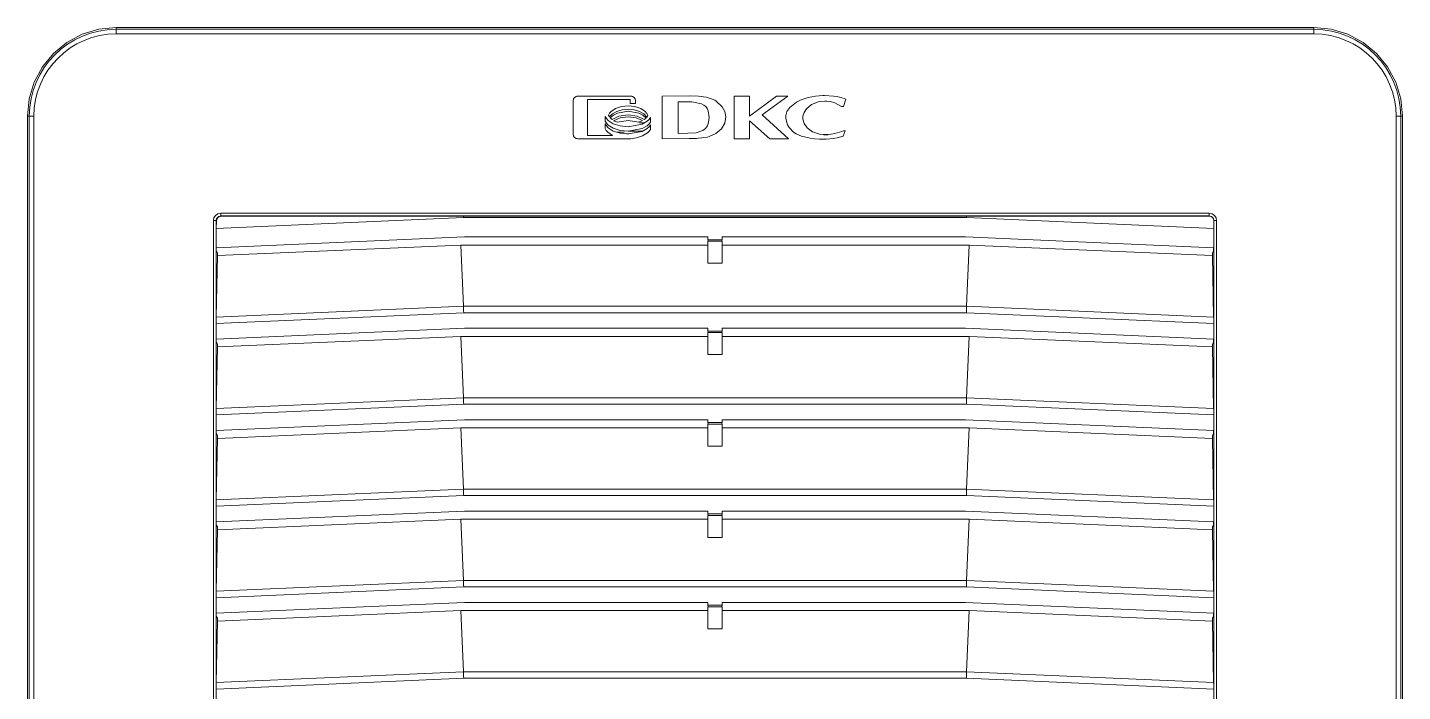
# Model space of a CAD drawing. Header units: millimetres. Extents: x -6000 to 26000, y -6000 to 26000.
# Drawn here: x 104.88 to 125.8, y -4817.08 to -4806.98 of the extents above; entities that cross this region are included whole.
import ezdxf

# ---------------------------------------------------------------- set-up
doc = ezdxf.new("R2010")
doc.units = ezdxf.units.MM
doc.header["$MEASUREMENT"] = 0
doc.layers.add('Чертеж и Рисунок_Ном._пера__7', color=7, linetype='Continuous', lineweight=15)

msp = doc.modelspace()

# ---------------------------------------------------------------- linework, layer by layer
at = {"layer": 'Чертеж и Рисунок_Ном._пера__7', "color": 7, "linetype": 'Continuous', "lineweight": 15}
for p, q in [((124.455, -4806.977), (106.233, -4806.977)), ((106.233, -4807.005), (106.233, -4806.977)), ((106.233, -4807.074), (106.233, -4807.005)), ((124.455, -4807.005), (106.233, -4807.005)), ((124.455, -4807.074), (106.233, -4807.074)), ((124.455, -4807.005), (124.455, -4806.977)), ((124.455, -4807.074), (124.455, -4807.005)), ((113.188, -4808.089), (113.188, -4808.602)), ((114.065, -4808.021), (113.255, -4808.021)), ((113.406, -4808.072), (114.051, -4808.072)), ((113.406, -4808.619), (113.406, -4808.072)), ((114.051, -4808.072), (114.051, -4808.132)), ((114.051, -4808.132), (114.132, -4808.132)), ((114.132, -4808.132), (114.132, -4808.089)), ((114.976, -4808.018), (114.539, -4808.021)), ((114.539, -4808.021), (114.539, -4808.67)), ((114.944, -4808.108), (114.783, -4808.111)), ((114.783, -4808.111), (114.783, -4808.59)), ((115.637, -4808.021), (115.637, -4808.67)), ((115.637, -4808.021), (115.867, -4808.021)), ((116.279, -4808.021), (115.867, -4808.326)), ((115.867, -4808.326), (115.867, -4808.021)), ((116.062, -4808.308), (116.454, -4808.021)), ((116.454, -4808.021), (116.279, -4808.021)), ((117.267, -4808.179), (117.298, -4808.179)), ((117.298, -4808.179), (117.336, -4808.067)), ((104.911, -4808.327), (104.884, -4808.327)), ((104.884, -4808.327), (104.884, -4826.549)), ((104.98, -4808.327), (104.911, -4808.327)), ((104.911, -4808.327), (104.911, -4826.549)), ((104.98, -4808.327), (104.98, -4826.549)), ((113.674, -4808.332), (113.674, -4808.402)), ((113.723, -4808.312), (113.737, -4808.339)), ((113.749, -4808.354), (113.777, -4808.38)), ((113.802, -4808.396), (113.86, -4808.42)), ((113.86, -4808.42), (114.022, -4808.391)), ((114.022, -4808.391), (114.183, -4808.419)), ((114.183, -4808.419), (114.241, -4808.395)), ((114.267, -4808.38), (114.296, -4808.356)), ((114.308, -4808.341), (114.323, -4808.318)), ((114.362, -4808.418), (114.362, -4808.348)), ((115.869, -4808.397), (116.18, -4808.67)), ((115.869, -4808.67), (115.869, -4808.397)), ((116.463, -4808.67), (116.062, -4808.308)), ((125.707, -4826.549), (125.707, -4808.327)), ((125.707, -4808.327), (125.777, -4808.327)), ((125.777, -4826.549), (125.777, -4808.327)), ((125.777, -4808.327), (125.804, -4808.327)), ((125.804, -4826.549), (125.804, -4808.327)), ((113.674, -4808.443), (113.674, -4808.515)), ((113.849, -4808.569), (113.96, -4808.569)), ((113.999, -4808.595), (114.034, -4808.595)), ((114.24, -4808.555), (114.027, -4808.555)), ((114.267, -4808.43), (114.197, -4808.43)), ((114.362, -4808.53), (114.362, -4808.458)), ((114.783, -4808.59), (114.93, -4808.587)), ((117.002, -4808.609), (117.065, -4808.609)), ((117.295, -4808.633), (117.324, -4808.55)), ((117.324, -4808.55), (117.3, -4808.55)), ((113.255, -4808.67), (114.065, -4808.67)), ((113.786, -4808.62), (113.406, -4808.619)), ((114.539, -4808.67), (114.953, -4808.668)), ((114.953, -4808.668), (114.958, -4808.668)), ((115.637, -4808.67), (115.869, -4808.67)), ((116.18, -4808.67), (116.463, -4808.67)), ((107.823, -4809.805), (122.864, -4809.805)), ((107.823, -4809.846), (122.864, -4809.846)), ((107.823, -4809.846), (107.828, -4809.851)), ((107.828, -4809.851), (111.518, -4809.848)), ((111.518, -4809.848), (119.169, -4809.848)), ((111.518, -4809.848), (111.519, -4809.87)), ((119.169, -4809.848), (119.168, -4809.87)), ((119.169, -4809.848), (122.879, -4809.851)), ((122.863, -4809.848), (122.864, -4809.846)), ((107.712, -4824.959), (107.712, -4809.916)), ((107.754, -4824.959), (107.754, -4809.916)), ((107.758, -4809.92), (107.754, -4809.916)), ((107.756, -4810.035), (111.519, -4809.87)), ((107.756, -4810.035), (107.758, -4809.92)), ((107.756, -4810.33), (107.756, -4810.035)), ((111.519, -4809.87), (119.168, -4809.87)), ((119.168, -4809.87), (122.932, -4810.035)), ((122.934, -4809.916), (122.932, -4809.918)), ((122.932, -4809.918), (122.932, -4810.035)), ((122.932, -4810.035), (122.932, -4810.33)), ((122.934, -4809.916), (122.934, -4824.959)), ((122.975, -4809.916), (122.975, -4824.959)), ((107.756, -4810.33), (111.532, -4810.165)), ((111.532, -4810.165), (115.233, -4810.165)), ((115.233, -4810.207), (115.233, -4810.165)), ((115.455, -4810.207), (115.233, -4810.207)), ((115.239, -4810.231), (115.233, -4810.207)), ((115.233, -4810.231), (115.239, -4810.231)), ((115.233, -4810.566), (115.233, -4810.231)), ((115.239, -4810.231), (115.449, -4810.231)), ((115.455, -4810.207), (115.449, -4810.231)), ((115.449, -4810.231), (115.455, -4810.231)), ((115.455, -4810.165), (119.155, -4810.165)), ((115.455, -4810.165), (115.455, -4810.207)), ((115.455, -4810.231), (115.455, -4810.566)), ((119.155, -4810.165), (122.932, -4810.33)), ((107.756, -4810.372), (107.756, -4810.33)), ((107.756, -4810.373), (107.756, -4810.33)), ((107.773, -4810.405), (107.756, -4810.372)), ((107.756, -4811.385), (107.773, -4810.449)), ((111.477, -4810.288), (107.773, -4810.449)), ((107.773, -4810.405), (107.773, -4810.449)), ((111.518, -4811.221), (111.477, -4810.288)), ((111.477, -4810.288), (115.233, -4810.288)), ((115.455, -4810.288), (119.211, -4810.288)), ((119.211, -4810.288), (119.17, -4811.221)), ((122.915, -4810.449), (119.211, -4810.288)), ((122.932, -4810.372), (122.915, -4810.405)), ((122.915, -4810.449), (122.915, -4810.405)), ((122.915, -4810.449), (122.931, -4811.385)), ((122.931, -4810.33), (122.931, -4810.375)), ((122.932, -4810.33), (122.932, -4810.372)), ((115.233, -4810.566), (115.455, -4810.566)), ((107.756, -4811.385), (111.518, -4811.221)), ((107.756, -4811.483), (111.52, -4811.319)), ((111.518, -4811.221), (119.17, -4811.221)), ((119.168, -4811.319), (111.52, -4811.319)), ((119.168, -4811.319), (122.932, -4811.483)), ((119.17, -4811.221), (122.931, -4811.385)), ((107.756, -4811.483), (107.756, -4811.721)), ((122.932, -4811.721), (122.932, -4811.483)), ((107.756, -4811.721), (111.532, -4811.556)), ((107.756, -4811.763), (107.756, -4811.721)), ((107.756, -4811.764), (107.756, -4811.721)), ((111.477, -4811.679), (107.773, -4811.84)), ((111.518, -4812.612), (111.477, -4811.679)), ((111.477, -4811.679), (115.233, -4811.679)), ((111.532, -4811.556), (115.233, -4811.556)), ((115.233, -4811.556), (115.233, -4811.598)), ((115.455, -4811.598), (115.233, -4811.598)), ((115.239, -4811.622), (115.233, -4811.598)), ((115.233, -4811.622), (115.239, -4811.622)), ((115.233, -4811.957), (115.233, -4811.622)), ((115.239, -4811.622), (115.449, -4811.622)), ((115.455, -4811.598), (115.449, -4811.622)), ((115.449, -4811.622), (115.455, -4811.622)), ((115.455, -4811.556), (119.155, -4811.556)), ((115.455, -4811.598), (115.455, -4811.556)), ((115.455, -4811.622), (115.455, -4811.957)), ((115.455, -4811.679), (119.211, -4811.679)), ((119.155, -4811.556), (122.932, -4811.721)), ((119.211, -4811.679), (119.17, -4812.612)), ((122.915, -4811.84), (119.211, -4811.679)), ((122.931, -4811.721), (122.931, -4811.766)), ((122.932, -4811.721), (122.932, -4811.763)), ((107.773, -4811.796), (107.756, -4811.763)), ((107.756, -4812.776), (107.773, -4811.84)), ((107.773, -4811.796), (107.773, -4811.84)), ((122.932, -4811.763), (122.915, -4811.796)), ((122.915, -4811.84), (122.915, -4811.796)), ((122.915, -4811.84), (122.931, -4812.776)), ((115.233, -4811.957), (115.455, -4811.957)), ((107.756, -4812.776), (111.518, -4812.612)), ((107.756, -4812.874), (111.52, -4812.71)), ((111.518, -4812.612), (119.17, -4812.612)), ((119.168, -4812.71), (111.52, -4812.71)), ((119.168, -4812.71), (122.932, -4812.874)), ((119.17, -4812.612), (122.931, -4812.776)), ((107.756, -4812.874), (107.756, -4813.112)), ((107.756, -4813.112), (111.532, -4812.947)), ((111.532, -4812.947), (115.233, -4812.947)), ((115.233, -4812.989), (115.233, -4812.947)), ((115.233, -4812.989), (115.455, -4812.989)), ((115.239, -4813.013), (115.233, -4812.989)), ((115.455, -4812.989), (115.449, -4813.013)), ((115.455, -4812.947), (119.155, -4812.947)), ((115.455, -4812.947), (115.455, -4812.989)), ((119.155, -4812.947), (122.932, -4813.112)), ((122.932, -4813.112), (122.932, -4812.874)), ((107.756, -4813.154), (107.756, -4813.112)), ((107.756, -4813.155), (107.756, -4813.112)), ((107.773, -4813.187), (107.756, -4813.154)), ((111.477, -4813.07), (107.773, -4813.231)), ((107.773, -4813.187), (107.773, -4813.231)), ((111.518, -4814.003), (111.477, -4813.07)), ((111.477, -4813.07), (115.233, -4813.07)), ((115.233, -4813.013), (115.239, -4813.013)), ((115.233, -4813.348), (115.233, -4813.013)), ((115.239, -4813.013), (115.449, -4813.013)), ((115.449, -4813.013), (115.455, -4813.013)), ((115.455, -4813.013), (115.455, -4813.348)), ((115.455, -4813.07), (119.211, -4813.07)), ((119.211, -4813.07), (119.17, -4814.003)), ((122.915, -4813.231), (119.211, -4813.07)), ((122.932, -4813.154), (122.915, -4813.187)), ((122.915, -4813.231), (122.915, -4813.187)), ((122.931, -4813.112), (122.931, -4813.157)), ((122.932, -4813.112), (122.932, -4813.154)), ((107.756, -4814.167), (107.773, -4813.231)), ((115.233, -4813.348), (115.455, -4813.348)), ((122.915, -4813.231), (122.931, -4814.167)), ((107.756, -4814.167), (111.518, -4814.003)), ((111.518, -4814.003), (119.17, -4814.003)), ((119.17, -4814.003), (122.931, -4814.167)), ((107.756, -4814.265), (111.52, -4814.101)), ((119.168, -4814.101), (111.52, -4814.101)), ((119.168, -4814.101), (122.932, -4814.265)), ((107.756, -4814.265), (107.756, -4814.503)), ((107.756, -4814.503), (111.532, -4814.338)), ((111.477, -4814.461), (107.773, -4814.622)), ((111.518, -4815.394), (111.477, -4814.461)), ((111.477, -4814.461), (115.233, -4814.461)), ((111.532, -4814.338), (115.233, -4814.338)), ((115.233, -4814.38), (115.233, -4814.338)), ((115.233, -4814.38), (115.455, -4814.38)), ((115.239, -4814.404), (115.233, -4814.38)), ((115.233, -4814.404), (115.239, -4814.404)), ((115.233, -4814.739), (115.233, -4814.404)), ((115.239, -4814.404), (115.449, -4814.404)), ((115.455, -4814.38), (115.449, -4814.404)), ((115.449, -4814.404), (115.455, -4814.404)), ((115.455, -4814.338), (119.155, -4814.338)), ((115.455, -4814.338), (115.455, -4814.38)), ((115.455, -4814.404), (115.455, -4814.739)), ((115.455, -4814.461), (119.211, -4814.461)), ((119.155, -4814.338), (122.932, -4814.503)), ((119.211, -4814.461), (119.17, -4815.394)), ((122.915, -4814.622), (119.211, -4814.461)), ((122.932, -4814.503), (122.932, -4814.265)), ((107.756, -4814.545), (107.756, -4814.503)), ((107.756, -4814.546), (107.756, -4814.503)), ((107.773, -4814.578), (107.756, -4814.545)), ((107.756, -4815.558), (107.773, -4814.622)), ((107.773, -4814.578), (107.773, -4814.622)), ((122.932, -4814.545), (122.915, -4814.578)), ((122.915, -4814.622), (122.915, -4814.578)), ((122.915, -4814.622), (122.931, -4815.558)), ((122.931, -4814.503), (122.931, -4814.548)), ((122.932, -4814.503), (122.932, -4814.545)), ((115.233, -4814.739), (115.455, -4814.739)), ((107.756, -4815.558), (111.518, -4815.394)), ((107.756, -4815.656), (111.52, -4815.492)), ((111.518, -4815.394), (119.17, -4815.394)), ((119.168, -4815.492), (111.52, -4815.492)), ((119.168, -4815.492), (122.932, -4815.656)), ((119.17, -4815.394), (122.931, -4815.558)), ((107.756, -4815.656), (107.756, -4815.894)), ((122.932, -4815.894), (122.932, -4815.656)), ((111.532, -4815.729), (107.756, -4815.894)), ((107.756, -4815.936), (107.756, -4815.894)), ((107.756, -4815.937), (107.756, -4815.894)), ((111.477, -4815.852), (107.773, -4816.013)), ((111.518, -4816.785), (111.477, -4815.852)), ((111.477, -4815.852), (115.233, -4815.852)), ((115.233, -4815.729), (111.532, -4815.729)), ((115.233, -4815.771), (115.233, -4815.729)), ((115.233, -4815.771), (115.455, -4815.771)), ((115.239, -4815.795), (115.233, -4815.771)), ((115.233, -4815.795), (115.239, -4815.795)), ((115.233, -4816.13), (115.233, -4815.795)), ((115.239, -4815.795), (115.449, -4815.795)), ((115.455, -4815.771), (115.449, -4815.795)), ((115.449, -4815.795), (115.455, -4815.795)), ((115.455, -4815.729), (119.155, -4815.729)), ((115.455, -4815.729), (115.455, -4815.771)), ((115.455, -4815.795), (115.455, -4816.13)), ((115.455, -4815.852), (119.211, -4815.852)), ((119.155, -4815.729), (122.932, -4815.894)), ((119.211, -4815.852), (119.17, -4816.785)), ((122.915, -4816.013), (119.211, -4815.852)), ((122.931, -4815.894), (122.931, -4815.939)), ((122.932, -4815.894), (122.932, -4815.936)), ((107.773, -4815.969), (107.756, -4815.936)), ((107.756, -4816.949), (107.773, -4816.013)), ((107.773, -4815.969), (107.773, -4816.013)), ((115.233, -4816.13), (115.455, -4816.13)), ((122.932, -4815.936), (122.915, -4815.969)), ((122.915, -4816.013), (122.915, -4815.969)), ((122.915, -4816.013), (122.931, -4816.949)), ((107.756, -4816.949), (111.518, -4816.785)), ((107.756, -4817.047), (111.52, -4816.883)), ((111.518, -4816.785), (119.17, -4816.785)), ((119.168, -4816.883), (111.52, -4816.883)), ((119.168, -4816.883), (122.932, -4817.047)), ((119.17, -4816.785), (122.931, -4816.949)), ((107.756, -4817.047), (107.756, -4817.285)), ((122.932, -4817.285), (122.932, -4817.047))]:
    msp.add_line(p, q, dxfattribs=at)
at = {"layer": 'Чертеж и Рисунок_Ном._пера__7', "color": 7, "linetype": 'Continuous', "lineweight": 15, "flags": 128}
for points in [[(106.233, -4806.977), (105.97, -4807.003), (105.716, -4807.08), (105.483, -4807.205), (105.279, -4807.373), (105.111, -4807.577), (104.986, -4807.81), (104.909, -4808.063), (104.884, -4808.327)], [(125.804, -4808.327), (125.778, -4808.063), (125.701, -4807.81), (125.577, -4807.577), (125.409, -4807.373), (125.205, -4807.205), (124.971, -4807.08), (124.718, -4807.003), (124.455, -4806.977)], [(113.255, -4808.021), (113.242, -4808.022), (113.229, -4808.026), (113.208, -4808.041), (113.193, -4808.062), (113.189, -4808.075), (113.188, -4808.089)], [(114.022, -4808.168), (113.92, -4808.179), (113.832, -4808.209), (113.764, -4808.254), (113.74, -4808.282), (113.723, -4808.312)], [(114.323, -4808.318), (114.307, -4808.287), (114.283, -4808.258), (114.216, -4808.211), (114.126, -4808.179), (114.022, -4808.168)], [(114.132, -4808.089), (114.127, -4808.062), (114.113, -4808.041), (114.091, -4808.026), (114.079, -4808.022), (114.065, -4808.021)], [(115.044, -4808.117), (114.993, -4808.111), (114.962, -4808.109), (114.944, -4808.108)], [(115.341, -4808.085), (115.316, -4808.072), (115.209, -4808.039), (115.094, -4808.023), (114.976, -4808.018)], [(115.253, -4808.345), (115.241, -4808.244), (115.226, -4808.208), (115.204, -4808.18), (115.176, -4808.159), (115.139, -4808.141), (115.044, -4808.117)], [(115.228, -4808.646), (115.255, -4808.639), (115.358, -4808.593), (115.443, -4808.52), (115.494, -4808.436), (115.511, -4808.339), (115.495, -4808.255), (115.454, -4808.183), (115.361, -4808.099), (115.341, -4808.085)], [(117.01, -4808.012), (116.983, -4808.013), (116.872, -4808.021), (116.762, -4808.042), (116.656, -4808.078), (116.583, -4808.114), (116.481, -4808.194), (116.439, -4808.257), (116.422, -4808.319), (116.421, -4808.337)], [(116.68, -4808.352), (116.682, -4808.325), (116.698, -4808.271), (116.734, -4808.214), (116.81, -4808.151), (116.929, -4808.106), (117.016, -4808.097)], [(117.336, -4808.067), (117.31, -4808.058), (117.202, -4808.03), (117.147, -4808.021), (117.01, -4808.012)], [(117.016, -4808.097), (117.044, -4808.098), (117.1, -4808.105), (117.167, -4808.124), (117.267, -4808.179)], [(114.022, -4808.487), (113.9, -4808.475), (113.796, -4808.442), (113.719, -4808.394), (113.692, -4808.364), (113.674, -4808.332)], [(113.737, -4808.339), (113.783, -4808.291), (113.849, -4808.254), (113.93, -4808.229), (114.022, -4808.221)], [(114.022, -4808.252), (113.861, -4808.28), (113.797, -4808.313), (113.749, -4808.354)], [(113.777, -4808.38), (113.883, -4808.325), (114.022, -4808.305)], [(114.022, -4808.338), (113.901, -4808.354), (113.802, -4808.396)], [(114.022, -4808.221), (114.115, -4808.23), (114.196, -4808.254), (114.262, -4808.293), (114.308, -4808.341)], [(114.296, -4808.356), (114.248, -4808.313), (114.184, -4808.281), (114.022, -4808.252)], [(114.022, -4808.305), (114.161, -4808.325), (114.267, -4808.38)], [(114.241, -4808.395), (114.143, -4808.353), (114.022, -4808.338)], [(114.362, -4808.348), (114.342, -4808.377), (114.314, -4808.403), (114.236, -4808.447), (114.022, -4808.487)], [(114.93, -4808.587), (115.058, -4808.579), (115.161, -4808.547), (115.2, -4808.516), (115.228, -4808.475), (115.247, -4808.417), (115.253, -4808.345)], [(116.421, -4808.337), (116.422, -4808.365), (116.447, -4808.459), (116.471, -4808.5), (116.538, -4808.568), (116.581, -4808.595), (116.66, -4808.63), (116.792, -4808.663), (116.86, -4808.672), (116.934, -4808.677), (117.008, -4808.678)], [(117.016, -4808.608), (116.989, -4808.607), (116.933, -4808.6), (116.827, -4808.563), (116.745, -4808.503), (116.7, -4808.439), (116.681, -4808.374), (116.68, -4808.352)], [(113.188, -4808.602), (113.193, -4808.628), (113.208, -4808.65), (113.229, -4808.665), (113.242, -4808.669), (113.255, -4808.67)], [(113.674, -4808.402), (113.692, -4808.433), (113.719, -4808.463), (113.796, -4808.512), (113.9, -4808.544), (114.022, -4808.556)], [(114.022, -4808.597), (113.9, -4808.585), (113.796, -4808.553), (113.719, -4808.504), (113.692, -4808.474), (113.674, -4808.443)], [(113.674, -4808.515), (113.69, -4808.544), (113.715, -4808.572), (113.786, -4808.62)], [(114.022, -4808.556), (114.236, -4808.517), (114.313, -4808.473), (114.342, -4808.446), (114.362, -4808.418)], [(114.362, -4808.458), (114.342, -4808.487), (114.314, -4808.514), (114.236, -4808.558), (114.022, -4808.597)], [(114.065, -4808.67), (114.151, -4808.658), (114.24, -4808.626), (114.315, -4808.581), (114.344, -4808.555), (114.362, -4808.53)], [(117.3, -4808.55), (117.275, -4808.561), (117.167, -4808.593), (117.112, -4808.602), (117.016, -4808.608)], [(114.958, -4808.668), (114.985, -4808.667), (115.013, -4808.667), (115.061, -4808.665)], [(115.061, -4808.665), (115.089, -4808.663), (115.144, -4808.659), (115.228, -4808.646)], [(117.008, -4808.678), (117.036, -4808.678), (117.147, -4808.668), (117.202, -4808.659), (117.295, -4808.633)], [(107.712, -4809.916), (107.721, -4809.873), (107.745, -4809.837), (107.781, -4809.813), (107.823, -4809.805)], [(107.754, -4809.916), (107.759, -4809.889), (107.774, -4809.867), (107.797, -4809.852), (107.823, -4809.846)], [(107.828, -4809.851), (107.815, -4809.852), (107.803, -4809.856), (107.79, -4809.862), (107.779, -4809.871), (107.763, -4809.894), (107.758, -4809.92)], [(107.823, -4809.805), (107.823, -4809.82), (107.823, -4809.834), (107.823, -4809.846)], [(122.932, -4809.918), (122.927, -4809.892), (122.921, -4809.88), (122.912, -4809.868), (122.901, -4809.86), (122.888, -4809.853), (122.863, -4809.848)], [(122.864, -4809.805), (122.907, -4809.813), (122.943, -4809.837), (122.967, -4809.873), (122.975, -4809.916)], [(122.864, -4809.846), (122.864, -4809.834), (122.864, -4809.82), (122.864, -4809.805)], [(122.864, -4809.846), (122.891, -4809.852), (122.913, -4809.867), (122.928, -4809.889), (122.934, -4809.916)], [(107.712, -4809.916), (107.728, -4809.916), (107.741, -4809.916), (107.754, -4809.916)], [(122.975, -4809.916), (122.96, -4809.916), (122.946, -4809.916), (122.934, -4809.916)], [(111.518, -4811.221), (111.518, -4811.242), (111.519, -4811.266), (111.519, -4811.292), (111.52, -4811.319)], [(119.17, -4811.221), (119.17, -4811.242), (119.169, -4811.266), (119.169, -4811.292), (119.168, -4811.319)], [(107.756, -4811.385), (107.756, -4811.406), (107.756, -4811.43), (107.756, -4811.456), (107.756, -4811.483)], [(122.932, -4811.483), (122.932, -4811.456), (122.932, -4811.43), (122.932, -4811.406), (122.931, -4811.385)], [(107.756, -4812.776), (107.756, -4812.797), (107.756, -4812.821), (107.756, -4812.847), (107.756, -4812.874)], [(111.518, -4812.612), (111.518, -4812.633), (111.519, -4812.657), (111.519, -4812.683), (111.52, -4812.71)], [(119.17, -4812.612), (119.17, -4812.633), (119.169, -4812.657), (119.169, -4812.683), (119.168, -4812.71)], [(122.932, -4812.874), (122.932, -4812.847), (122.932, -4812.821), (122.932, -4812.797), (122.931, -4812.776)], [(111.518, -4814.003), (111.518, -4814.024), (111.519, -4814.048), (111.519, -4814.074), (111.52, -4814.101)], [(119.17, -4814.003), (119.17, -4814.024), (119.169, -4814.048), (119.169, -4814.074), (119.168, -4814.101)], [(107.756, -4814.167), (107.756, -4814.188), (107.756, -4814.212), (107.756, -4814.238), (107.756, -4814.265)], [(122.932, -4814.265), (122.932, -4814.238), (122.932, -4814.212), (122.932, -4814.188), (122.931, -4814.167)], [(111.518, -4815.394), (111.518, -4815.415), (111.519, -4815.439), (111.519, -4815.465), (111.52, -4815.492)], [(119.17, -4815.394), (119.17, -4815.415), (119.169, -4815.439), (119.169, -4815.465), (119.168, -4815.492)], [(107.756, -4815.558), (107.756, -4815.579), (107.756, -4815.603), (107.756, -4815.629), (107.756, -4815.656)], [(122.932, -4815.656), (122.932, -4815.629), (122.932, -4815.603), (122.932, -4815.579), (122.931, -4815.558)], [(107.756, -4816.949), (107.756, -4816.97), (107.756, -4816.994), (107.756, -4817.02), (107.756, -4817.047)], [(111.518, -4816.785), (111.518, -4816.806), (111.519, -4816.83), (111.519, -4816.856), (111.52, -4816.883)], [(119.17, -4816.785), (119.17, -4816.806), (119.169, -4816.83), (119.169, -4816.856), (119.168, -4816.883)], [(122.932, -4817.047), (122.932, -4817.02), (122.932, -4816.994), (122.932, -4816.97), (122.931, -4816.949)]]:
    msp.add_lwpolyline(points, dxfattribs=at)
at = {"layer": 'Чертеж и Рисунок_Ном._пера__7', "color": 7, "linetype": 'Continuous', "lineweight": 15}
for centre, radius, start, end in [((106.233, -4808.327), 1.322, 90, 180), ((106.233, -4808.327), 1.252, 90, 180), ((124.455, -4808.327), 1.322, 0, 90), ((124.455, -4808.327), 1.252, 0, 90)]:
    msp.add_arc(centre, radius, start, end, dxfattribs=at)

doc.saveas('drawing.dxf')
